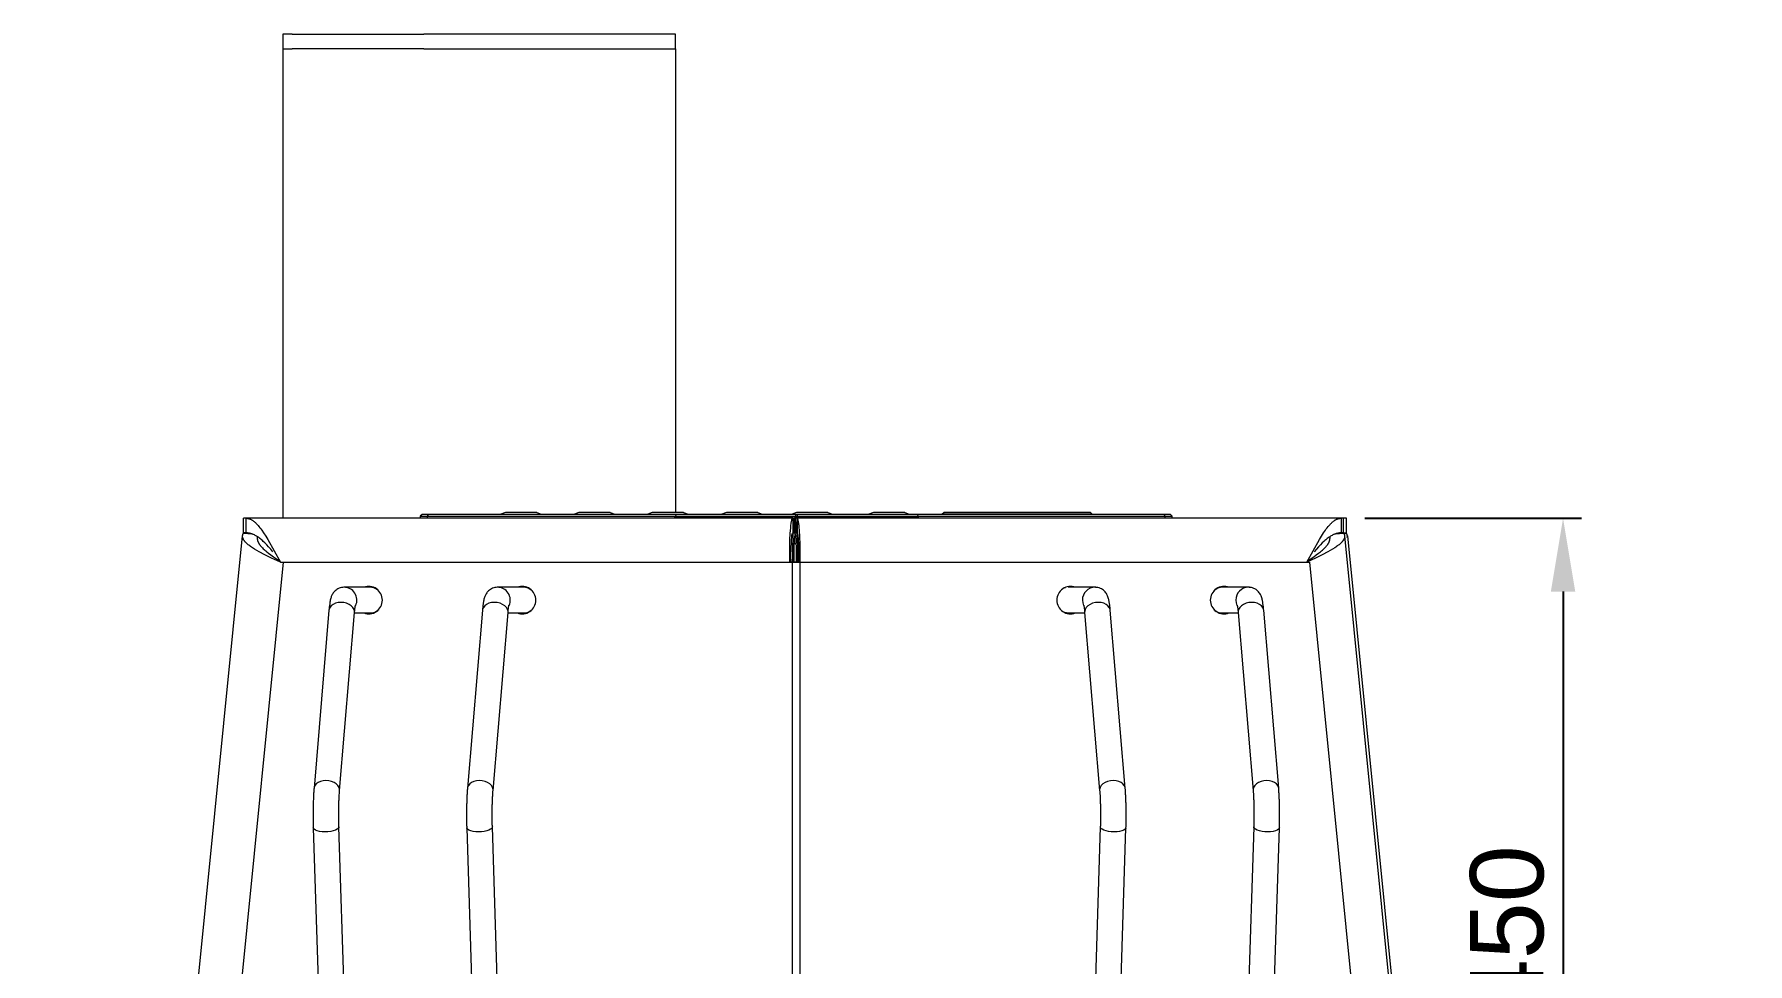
# Model space of a CAD drawing. Header units: millimetres. Extents: x -279 to 4999, y 61 to 3536.
# Drawn here: x 3759 to 4693, y 3029 to 3536 of the extents above; entities that cross this region are included whole.
import ezdxf

# ---------------------------------------------------------------- set-up
doc = ezdxf.new("R2010")
doc.units = ezdxf.units.MM
doc.layers.add('ZANO_R', color=7, linetype='Continuous', lineweight=0)
doc.layers.add('ZANO_W', color=1, linetype='Continuous', lineweight=0)
doc.styles.add('Arial', font='arial.ttf')
doc.styles.get("Standard").update_dxf_attribs({"font": 'ARIALUNI.TTF'})
doc.dimstyles.new('pl i ang', dxfattribs={"dimtxt": 50, "dimasz": 50, "dimexe": 1.25, "dimexo": 0.625, "dimgap": 10, "dimtad": 1, "dimtoh": 1, "dimtxsty": 'Standard', "dimcen": 2.5, "dimclrd": 1, "dimclre": 1, "dimclrt": 1, "dimadec": 0, "dimazin": 0, "dimtfac": 1, "dimtmove": 0, "dimatfit": 3, "dimfxl": 1, "dimarcsym": 1})

# ---------------------------------------------------------------- blocks, each defined once
blk = doc.blocks.new('*D419')
at = {"layer": 'ZANO_W', "color": 1, "lineweight": -2}
for p, q in [((4484.42, 3272.36), (4602.58, 3272.36)), ((4592.58, 3232.36), (4592.58, 2862.36)), ((4519.09, 2822.36), (4602.58, 2822.36))]:
    blk.add_line(p, q, dxfattribs=at)
at = {"layer": 'ZANO_W', "color": 1}
for points in [[(4599.24, 3232.36), (4585.91, 3232.36), (4592.58, 3272.36)], [(4585.91, 2862.36), (4599.24, 2862.36), (4592.58, 2822.36)]]:
    blk.add_solid(points, dxfattribs=at)
at = {"layer": 'ZANO_W', "color": 1, "insert": (4562.15, 3047.36), "char_height": 40, "attachment_point": 5, "rotation": 90, "style": 'Arial'}
blk.add_mtext('450', dxfattribs=at)
blk = doc.blocks.new('*D420')
at = {"layer": 'ZANO_W', "color": 1, "lineweight": -2}
blk.add_arc((3828.64, 2822.36), 150.81, 99.55169, 164.75824, dxfattribs=at)
at = {"layer": 'ZANO_W', "color": 1}
for points in [[(3803.84, 2964.42), (3803.39, 2977.74), (3843.59, 2972.43)], [(3676.53, 2862.89), (3689.74, 2861.12), (3677.83, 2822.36)]]:
    blk.add_solid(points, dxfattribs=at)
at = {"layer": 'ZANO_W', "color": 1, "insert": (3706.83, 2956.91), "char_height": 40, "attachment_point": 5, "rotation": 42.15496, "style": 'Arial'}
blk.add_mtext('96%%d', dxfattribs=at)

msp = doc.modelspace()

# ---------------------------------------------------------------- linework, layer by layer
at = {"layer": 'ZANO_R'}
for p, q in [((3899.55, 3536.36), (3894.55, 3536.36)), ((3894.55, 3536.36), (3894.55, 3528.36)), ((3899.55, 3536.36), (3971.33, 3536.36)), ((3985.3, 3536.36), (3971.33, 3536.36)), ((4108.55, 3536.36), (3985.3, 3536.36)), ((4108.55, 3528.36), (4108.55, 3536.36)), ((3894.55, 3528.36), (3899.55, 3528.36)), ((3894.55, 3528.36), (3894.55, 3272.36)), ((3971.33, 3528.36), (3899.55, 3528.36)), ((3971.33, 3528.36), (3985.3, 3528.36)), ((3985.3, 3528.36), (4108.55, 3528.36)), ((4108.55, 3528.36), (4108.55, 3275.43)), ((3874.43, 3272.36), (3873.04, 3272.36)), ((3873.04, 3264.36), (3873.04, 3272.36)), ((3874.43, 3272.36), (3874.54, 3272.36)), ((3874.43, 3264.36), (3874.43, 3272.36)), ((4172.48, 3272.36), (3874.43, 3272.36)), ((3874.54, 3272.36), (3874.65, 3272.36)), ((3874.65, 3272.36), (3874.76, 3272.35)), ((3874.76, 3272.35), (3874.87, 3272.34)), ((3874.87, 3272.34), (3874.98, 3272.33)), ((3874.98, 3272.33), (3875.09, 3272.32)), ((3875.09, 3272.32), (3875.19, 3272.31)), ((3875.19, 3272.31), (3875.3, 3272.29)), ((3875.3, 3272.29), (3875.42, 3272.27)), ((3875.42, 3272.27), (3875.54, 3272.24)), ((3875.54, 3272.24), (3875.66, 3272.22)), ((3875.66, 3272.22), (3875.77, 3272.19)), ((3875.77, 3272.19), (3875.89, 3272.16)), ((3875.89, 3272.16), (3876, 3272.12)), ((3876, 3272.12), (3876.12, 3272.09)), ((3876.12, 3272.09), (3876.23, 3272.05)), ((3876.23, 3272.05), (3876.35, 3272.01)), ((3876.35, 3272.01), (3876.46, 3271.97)), ((3876.46, 3271.97), (3876.57, 3271.92)), ((3876.57, 3271.92), (3876.68, 3271.87)), ((3876.68, 3271.87), (3876.9, 3271.78)), ((3876.9, 3271.78), (3877.11, 3271.67)), ((3877.11, 3271.67), (3877.35, 3271.54)), ((3877.35, 3271.54), (3877.59, 3271.41)), ((3877.59, 3271.41), (3877.82, 3271.26)), ((3877.82, 3271.26), (3878.05, 3271.11)), ((3878.05, 3271.11), (3878.29, 3270.94)), ((3878.29, 3270.94), (3878.53, 3270.77)), ((3878.53, 3270.77), (3878.76, 3270.59)), ((3878.76, 3270.59), (3878.99, 3270.4)), ((3878.99, 3270.4), (3879.23, 3270.19)), ((3970.42, 3274.48), (3969.42, 3273.48)), ((3969.42, 3273.48), (3973.42, 3273.48)), ((3969.42, 3273.48), (3969.42, 3272.36)), ((3973.83, 3274.48), (3970.42, 3274.48)), ((3973.42, 3273.48), (3973.83, 3274.48)), ((3973.42, 3273.48), (4108.28, 3273.48)), ((3973.42, 3272.36), (3973.42, 3273.48)), ((4375, 3274.48), (3973.83, 3274.48)), ((4015.88, 3275.43), (4013.42, 3274.6)), ((4013.42, 3274.59), (4013.42, 3274.59)), ((4013.42, 3274.59), (4013.42, 3274.48)), ((4013.42, 3274.59), (4024.42, 3274.59)), ((4024.42, 3275.43), (4015.88, 3275.43)), ((4032.96, 3275.43), (4024.42, 3275.43)), ((4024.42, 3274.59), (4035.42, 3274.59)), ((4032.96, 3275.43), (4035.42, 3274.6)), ((4035.42, 3274.59), (4035.42, 3274.48)), ((4055.88, 3275.43), (4053.42, 3274.6)), ((4053.42, 3274.59), (4053.42, 3274.59)), ((4053.42, 3274.59), (4053.42, 3274.48)), ((4053.42, 3274.59), (4064.42, 3274.59)), ((4064.42, 3275.43), (4055.88, 3275.43)), ((4072.96, 3275.43), (4064.42, 3275.43)), ((4064.42, 3274.59), (4075.42, 3274.59)), ((4072.96, 3275.43), (4075.42, 3274.6)), ((4075.42, 3274.59), (4075.42, 3274.48)), ((4095.88, 3275.43), (4093.42, 3274.6)), ((4093.42, 3274.59), (4093.42, 3274.59)), ((4093.42, 3274.59), (4093.42, 3274.48)), ((4093.42, 3274.59), (4104.42, 3274.59)), ((4104.42, 3275.43), (4095.88, 3275.43)), ((4112.96, 3275.43), (4104.42, 3275.43)), ((4104.42, 3274.59), (4115.42, 3274.59)), ((4109.16, 3274.36), (4108.16, 3273.36)), ((4108.16, 3273.36), (4112.72, 3273.36)), ((4108.16, 3272.36), (4108.16, 3273.36)), ((4109.16, 3274.36), (4112.81, 3274.36)), ((4112.72, 3273.36), (4174.16, 3273.36)), ((4112.81, 3274.36), (4174.2, 3274.36)), ((4112.96, 3275.43), (4115.42, 3274.6)), ((4115.42, 3274.59), (4115.42, 3274.48)), ((4136.31, 3275.43), (4133.85, 3274.6)), ((4133.85, 3274.59), (4133.85, 3274.59)), ((4133.85, 3274.59), (4133.85, 3274.48)), ((4133.85, 3274.59), (4144.85, 3274.59)), ((4144.85, 3275.43), (4136.31, 3275.43)), ((4153.39, 3275.43), (4144.85, 3275.43)), ((4144.85, 3274.59), (4155.85, 3274.59)), ((4153.39, 3275.43), (4155.85, 3274.6)), ((4155.85, 3274.59), (4155.85, 3274.48)), ((4171.72, 3269.99), (4171.79, 3270.44)), ((4171.79, 3270.44), (4171.86, 3270.83)), ((4171.86, 3270.83), (4171.94, 3271.22)), ((4171.94, 3271.22), (4171.98, 3271.37)), ((4171.98, 3271.37), (4172.02, 3271.52)), ((4172.02, 3271.52), (4172.06, 3271.66)), ((4172.06, 3271.66), (4172.1, 3271.8)), ((4172.1, 3271.8), (4172.14, 3271.91)), ((4172.14, 3271.91), (4172.16, 3271.96)), ((4172.16, 3271.96), (4172.18, 3272.01)), ((4172.18, 3272.01), (4172.2, 3272.06)), ((4174.64, 3275.43), (4172.19, 3274.6)), ((4172.19, 3274.59), (4172.19, 3274.59)), ((4172.19, 3274.59), (4172.19, 3274.48)), ((4172.19, 3274.59), (4183.19, 3274.59)), ((4172.2, 3272.06), (4172.22, 3272.1)), ((4172.22, 3272.1), (4172.24, 3272.14)), ((4172.24, 3272.14), (4172.25, 3272.16)), ((4172.25, 3272.16), (4172.27, 3272.18)), ((4172.27, 3272.18), (4172.48, 3272.36)), ((4172.48, 3272.36), (4172.48, 3264.36)), ((4172.48, 3272.36), (4173.48, 3272.36)), ((4173.48, 3272.36), (4173.7, 3272.18)), ((4471.54, 3272.36), (4173.48, 3272.36)), ((4173.48, 3264.36), (4173.48, 3272.36)), ((4173.7, 3272.18), (4173.71, 3272.16)), ((4173.71, 3272.16), (4173.72, 3272.14)), ((4173.72, 3272.14), (4173.74, 3272.1)), ((4173.74, 3272.1), (4173.77, 3272.06)), ((4173.77, 3272.06), (4173.78, 3272.01)), ((4173.78, 3272.01), (4173.81, 3271.96)), ((4173.81, 3271.96), (4173.83, 3271.91)), ((4173.83, 3271.91), (4173.86, 3271.8)), ((4173.86, 3271.8), (4173.91, 3271.66)), ((4173.91, 3271.66), (4173.95, 3271.52)), ((4173.95, 3271.52), (4173.99, 3271.37)), ((4173.98, 3272.36), (4173.98, 3264.36)), ((4173.99, 3271.37), (4174.02, 3271.22)), ((4174.02, 3271.22), (4174.1, 3270.83)), ((4174.1, 3270.83), (4174.17, 3270.44)), ((4174.16, 3273.36), (4174.2, 3274.36)), ((4174.16, 3273.36), (4175.16, 3273.36)), ((4174.16, 3272.36), (4174.16, 3273.36)), ((4174.17, 3270.44), (4174.25, 3269.99)), ((4174.2, 3274.36), (4175.12, 3274.36)), ((4183.19, 3275.43), (4174.64, 3275.43)), ((4174.98, 3272.36), (4174.98, 3264.36)), ((4175.12, 3274.36), (4236.51, 3274.36)), ((4175.16, 3273.36), (4175.12, 3274.36)), ((4175.16, 3273.36), (4236.59, 3273.36)), ((4175.16, 3272.36), (4175.16, 3273.36)), ((4191.73, 3275.43), (4183.19, 3275.43)), ((4183.19, 3274.59), (4194.19, 3274.59)), ((4191.73, 3275.43), (4194.18, 3274.6)), ((4194.19, 3274.59), (4194.19, 3274.48)), ((4216.48, 3275.43), (4214.03, 3274.6)), ((4214.03, 3274.59), (4214.03, 3274.59)), ((4214.03, 3274.59), (4214.03, 3274.48)), ((4214.03, 3274.59), (4225.03, 3274.59)), ((4225.03, 3275.43), (4216.48, 3275.43)), ((4233.57, 3275.43), (4225.03, 3275.43)), ((4225.03, 3274.59), (4236.03, 3274.59)), ((4233.57, 3275.43), (4236.02, 3274.6)), ((4236.03, 3274.59), (4236.03, 3274.48)), ((4236.51, 3274.36), (4240.16, 3274.36)), ((4236.59, 3273.36), (4241.16, 3273.36)), ((4240.16, 3274.36), (4241.16, 3273.36)), ((4241.04, 3273.48), (4375.42, 3273.48)), ((4241.16, 3272.36), (4241.16, 3273.36)), ((4253.87, 3274.58), (4254.87, 3275.58)), ((4264.87, 3274.58), (4253.87, 3274.58)), ((4264.87, 3275.58), (4254.87, 3275.58)), ((4324.87, 3275.58), (4264.87, 3275.58)), ((4324.87, 3274.58), (4264.87, 3274.58)), ((4334.87, 3275.58), (4324.87, 3275.58)), ((4335.87, 3274.58), (4324.87, 3274.58)), ((4335.87, 3274.58), (4334.87, 3275.58)), ((4378.42, 3274.48), (4375, 3274.48)), ((4375, 3274.48), (4375.42, 3273.48)), ((4375.42, 3273.48), (4379.42, 3273.48)), ((4375.42, 3273.48), (4375.42, 3272.36)), ((4379.42, 3273.48), (4378.42, 3274.48)), ((4379.42, 3272.36), (4379.42, 3273.48)), ((4466.73, 3270.19), (4466.98, 3270.4)), ((4466.98, 3270.4), (4467.21, 3270.59)), ((4467.21, 3270.59), (4467.44, 3270.77)), ((4467.44, 3270.77), (4467.68, 3270.94)), ((4467.68, 3270.94), (4467.92, 3271.11)), ((4467.92, 3271.11), (4468.15, 3271.26)), ((4468.15, 3271.26), (4468.38, 3271.41)), ((4468.38, 3271.41), (4468.61, 3271.54)), ((4468.61, 3271.54), (4468.85, 3271.67)), ((4468.85, 3271.67), (4469.07, 3271.78)), ((4469.07, 3271.78), (4469.29, 3271.87)), ((4469.29, 3271.87), (4469.4, 3271.92)), ((4469.4, 3271.92), (4469.51, 3271.97)), ((4469.51, 3271.97), (4469.62, 3272.01)), ((4469.62, 3272.01), (4469.73, 3272.05)), ((4469.73, 3272.05), (4469.85, 3272.09)), ((4469.85, 3272.09), (4469.96, 3272.12)), ((4469.96, 3272.12), (4470.08, 3272.16)), ((4470.08, 3272.16), (4470.19, 3272.19)), ((4470.19, 3272.19), (4470.31, 3272.22)), ((4470.31, 3272.22), (4470.43, 3272.24)), ((4470.43, 3272.24), (4470.54, 3272.27)), ((4470.54, 3272.27), (4470.66, 3272.29)), ((4470.66, 3272.29), (4470.77, 3272.31)), ((4470.77, 3272.31), (4470.88, 3272.32)), ((4470.88, 3272.32), (4470.99, 3272.33)), ((4470.99, 3272.33), (4471.1, 3272.34)), ((4471.1, 3272.34), (4471.21, 3272.35)), ((4471.21, 3272.35), (4471.32, 3272.36)), ((4471.32, 3272.36), (4471.43, 3272.36)), ((4471.43, 3272.36), (4471.54, 3272.36)), ((4471.54, 3272.36), (4471.54, 3264.36)), ((4472.92, 3272.36), (4471.54, 3272.36)), ((4472.92, 3264.36), (4472.92, 3272.36)), ((4474.42, 3272.36), (4472.92, 3272.36)), ((4474.42, 3264.36), (4474.42, 3272.36)), ((3828.7, 2823.02), (3872.52, 3262.78)), ((3872.51, 3262.6), (3872.52, 3262.71)), ((3872.51, 3262.54), (3872.52, 3262.64)), ((3872.51, 3262.5), (3872.51, 3262.6)), ((3872.52, 3262.43), (3872.51, 3262.54)), ((3872.52, 3262.4), (3872.51, 3262.5)), ((3872.52, 3262.81), (3872.54, 3262.92)), ((3872.52, 3262.75), (3872.53, 3262.86)), ((3872.52, 3262.71), (3872.52, 3262.81)), ((3872.52, 3262.64), (3872.52, 3262.75)), ((3872.52, 3262.32), (3872.52, 3262.43)), ((3872.52, 3262.29), (3872.52, 3262.4)), ((3872.53, 3262.21), (3872.52, 3262.32)), ((3872.53, 3262.19), (3872.52, 3262.29)), ((3872.53, 3262.86), (3872.54, 3262.96)), ((3872.55, 3262.11), (3872.53, 3262.21)), ((3872.55, 3262.08), (3872.53, 3262.19)), ((3872.54, 3262.96), (3872.56, 3263.07)), ((3872.54, 3262.92), (3872.55, 3263.02)), ((3872.55, 3263.02), (3872.57, 3263.12)), ((3872.56, 3262), (3872.55, 3262.11)), ((3872.56, 3261.98), (3872.55, 3262.08)), ((3872.56, 3263.07), (3872.58, 3263.18)), ((3872.58, 3261.89), (3872.56, 3262)), ((3872.58, 3261.88), (3872.56, 3261.98)), ((3872.57, 3263.12), (3872.59, 3263.22)), ((3872.58, 3263.18), (3872.6, 3263.28)), ((3872.61, 3261.79), (3872.58, 3261.89)), ((3872.61, 3261.78), (3872.58, 3261.88)), ((3872.59, 3263.22), (3872.62, 3263.33)), ((3872.6, 3263.28), (3872.63, 3263.39)), ((3872.64, 3261.68), (3872.61, 3261.78)), ((3872.62, 3263.33), (3872.64, 3263.43)), ((3872.63, 3263.39), (3872.66, 3263.49)), ((3873.01, 3260.76), (3872.64, 3261.68)), ((3872.66, 3263.49), (3872.7, 3263.59)), ((3872.7, 3263.59), (3872.73, 3263.69)), ((3872.73, 3263.69), (3872.78, 3263.79)), ((3872.78, 3263.79), (3872.82, 3263.89)), ((3872.82, 3263.89), (3872.87, 3263.98)), ((3872.87, 3263.98), (3872.92, 3264.08)), ((3872.92, 3264.08), (3872.98, 3264.17)), ((3872.98, 3264.17), (3873.03, 3264.26)), ((3876.65, 3264.08), (3873.03, 3264.26)), ((3873.03, 3264.26), (3877.57, 3263.8)), ((3874.43, 3264.36), (3873.04, 3264.36)), ((3874.63, 3264.36), (3874.43, 3264.36)), ((3874.53, 3264.26), (3874.49, 3264.19)), ((3874.53, 3264.26), (3876.23, 3264.18)), ((3874.84, 3264.35), (3874.63, 3264.36)), ((3875.04, 3264.34), (3874.84, 3264.35)), ((3875.24, 3264.32), (3875.04, 3264.34)), ((3875.45, 3264.3), (3875.24, 3264.32)), ((3875.65, 3264.28), (3875.45, 3264.3)), ((3875.85, 3264.25), (3875.65, 3264.28)), ((3876.05, 3264.21), (3875.85, 3264.25)), ((3876.26, 3264.17), (3876.05, 3264.21)), ((3876.47, 3264.12), (3876.26, 3264.17)), ((3876.67, 3264.07), (3876.47, 3264.12)), ((3876.88, 3264.02), (3876.67, 3264.07)), ((3877.08, 3263.96), (3876.88, 3264.02)), ((3877.28, 3263.9), (3877.08, 3263.96)), ((3877.49, 3263.83), (3877.28, 3263.9)), ((3877.69, 3263.76), (3877.49, 3263.83)), ((3877.9, 3263.68), (3877.69, 3263.76)), ((3878.1, 3263.6), (3877.9, 3263.68)), ((3878.31, 3263.51), (3878.1, 3263.6)), ((3878.52, 3263.42), (3878.31, 3263.51)), ((3878.92, 3263.23), (3878.52, 3263.42)), ((3879.32, 3263.02), (3878.92, 3263.23)), ((3879.23, 3270.19), (3879.47, 3269.97)), ((3879.76, 3262.78), (3879.32, 3263.02)), ((3879.47, 3269.97), (3879.7, 3269.75)), ((3879.7, 3269.75), (3879.93, 3269.53)), ((3880.19, 3262.52), (3879.76, 3262.78)), ((3879.93, 3269.53), (3880.19, 3269.26)), ((3880.19, 3269.26), (3880.45, 3269)), ((3880.61, 3262.25), (3880.19, 3262.52)), ((3880.45, 3269), (3880.94, 3268.45)), ((3880.48, 3261.92), (3880.47, 3261.84)), ((3880.47, 3261.84), (3880.47, 3261.77)), ((3880.47, 3261.77), (3880.47, 3261.69)), ((3880.47, 3261.69), (3880.47, 3261.6)), ((3880.47, 3261.6), (3880.47, 3261.51)), ((3880.47, 3261.51), (3880.47, 3261.42)), ((3880.47, 3261.42), (3880.47, 3261.34)), ((3880.47, 3261.34), (3880.48, 3261.25)), ((3880.49, 3262.08), (3880.48, 3262)), ((3880.48, 3262), (3880.48, 3261.92)), ((3880.48, 3261.25), (3880.49, 3261.16)), ((3880.5, 3262.15), (3880.49, 3262.08)), ((3880.49, 3261.16), (3880.5, 3261.08)), ((3880.51, 3262.23), (3880.5, 3262.15)), ((3880.5, 3261.08), (3880.51, 3260.99)), ((3880.52, 3262.31), (3880.51, 3262.23)), ((3880.51, 3260.99), (3880.52, 3260.9)), ((3881.03, 3261.96), (3880.61, 3262.25)), ((3880.94, 3268.45), (3881.46, 3267.84)), ((3881.49, 3261.63), (3881.03, 3261.96)), ((3881.46, 3267.84), (3881.96, 3267.21)), ((3881.94, 3261.29), (3881.49, 3261.63)), ((3882.38, 3260.94), (3881.94, 3261.29)), ((3881.96, 3267.21), (3882.49, 3266.52)), ((3882.81, 3260.58), (3882.38, 3260.94)), ((3882.49, 3266.52), (3882.99, 3265.82)), ((3882.99, 3265.82), (3883.97, 3264.39)), ((3883.97, 3264.39), (3885.11, 3262.61)), ((3885.11, 3262.61), (3886.21, 3260.8)), ((4171.01, 3260.5), (4171.17, 3264.04)), ((4171.17, 3264.04), (4171.39, 3267.06)), ((4171.39, 3267.06), (4171.52, 3268.38)), ((4171.52, 3268.38), (4171.65, 3269.53)), ((4171.65, 3269.53), (4171.72, 3269.99)), ((4171.77, 3259.43), (4172.07, 3263.11)), ((4172.08, 3263.18), (4172.07, 3263.11)), ((4172.08, 3263.18), (4172.32, 3264.17)), ((4172.48, 3264.36), (4172.32, 3264.17)), ((4172.48, 3264.36), (4173.48, 3264.36)), ((4173.65, 3264.17), (4173.48, 3264.36)), ((4173.65, 3264.17), (4173.8, 3263.44)), ((4173.8, 3263.44), (4173.93, 3262.71)), ((4173.93, 3262.71), (4174.04, 3261.97)), ((4173.98, 3264.36), (4174.98, 3264.36)), ((4174.04, 3261.97), (4174.12, 3261.23)), ((4174.12, 3261.23), (4174.18, 3260.49)), ((4174.25, 3269.99), (4174.31, 3269.53)), ((4174.31, 3269.53), (4174.45, 3268.38)), ((4174.45, 3268.38), (4174.58, 3267.06)), ((4174.58, 3267.06), (4174.79, 3264.04)), ((4174.79, 3264.04), (4174.96, 3260.5)), ((4459.76, 3260.8), (4460.85, 3262.61)), ((4460.85, 3262.61), (4461.99, 3264.39)), ((4461.99, 3264.39), (4462.97, 3265.82)), ((4462.97, 3265.82), (4463.48, 3266.52)), ((4463.59, 3260.94), (4463.15, 3260.58)), ((4463.48, 3266.52), (4464, 3267.21)), ((4464.03, 3261.29), (4463.59, 3260.94)), ((4464, 3267.21), (4464.5, 3267.84)), ((4464.48, 3261.63), (4464.03, 3261.29)), ((4464.94, 3261.96), (4464.48, 3261.63)), ((4464.5, 3267.84), (4465.02, 3268.45)), ((4465.35, 3262.25), (4464.94, 3261.96)), ((4465.02, 3268.45), (4465.52, 3269)), ((4465.77, 3262.52), (4465.35, 3262.25)), ((4465.44, 3260.9), (4465.46, 3260.99)), ((4465.46, 3262.23), (4465.45, 3262.31)), ((4465.47, 3262.15), (4465.46, 3262.23)), ((4465.46, 3260.99), (4465.47, 3261.08)), ((4465.48, 3262.08), (4465.47, 3262.15)), ((4465.47, 3261.08), (4465.48, 3261.16)), ((4465.48, 3262), (4465.48, 3262.08)), ((4465.49, 3261.92), (4465.48, 3262)), ((4465.48, 3261.25), (4465.49, 3261.34)), ((4465.48, 3261.16), (4465.48, 3261.25)), ((4465.49, 3261.84), (4465.49, 3261.92)), ((4465.5, 3261.77), (4465.49, 3261.84)), ((4465.49, 3261.34), (4465.5, 3261.42)), ((4465.5, 3261.69), (4465.5, 3261.77)), ((4465.5, 3261.6), (4465.5, 3261.69)), ((4465.5, 3261.51), (4465.5, 3261.6)), ((4465.5, 3261.42), (4465.5, 3261.51)), ((4465.52, 3269), (4465.77, 3269.26)), ((4465.77, 3269.26), (4466.03, 3269.53)), ((4466.2, 3262.78), (4465.77, 3262.52)), ((4466.03, 3269.53), (4466.26, 3269.75)), ((4466.64, 3263.02), (4466.2, 3262.78)), ((4466.26, 3269.75), (4466.5, 3269.97)), ((4466.5, 3269.97), (4466.73, 3270.19)), ((4467.04, 3263.23), (4466.64, 3263.02)), ((4467.45, 3263.42), (4467.04, 3263.23)), ((4467.65, 3263.51), (4467.45, 3263.42)), ((4467.86, 3263.6), (4467.65, 3263.51)), ((4468.07, 3263.68), (4467.86, 3263.6)), ((4468.28, 3263.76), (4468.07, 3263.68)), ((4468.48, 3263.83), (4468.28, 3263.76)), ((4468.4, 3263.8), (4472.93, 3264.26)), ((4468.68, 3263.9), (4468.48, 3263.83)), ((4468.88, 3263.96), (4468.68, 3263.9)), ((4469.09, 3264.02), (4468.88, 3263.96)), ((4469.29, 3264.07), (4469.09, 3264.02)), ((4469.5, 3264.12), (4469.29, 3264.07)), ((4472.93, 3264.26), (4469.32, 3264.08)), ((4469.7, 3264.17), (4469.5, 3264.12)), ((4469.91, 3264.21), (4469.7, 3264.17)), ((4470.11, 3264.25), (4469.91, 3264.21)), ((4470.31, 3264.28), (4470.11, 3264.25)), ((4470.52, 3264.3), (4470.31, 3264.28)), ((4470.72, 3264.32), (4470.52, 3264.3)), ((4470.92, 3264.34), (4470.72, 3264.32)), ((4471.13, 3264.35), (4470.92, 3264.34)), ((4471.33, 3264.36), (4471.13, 3264.35)), ((4471.24, 3264.18), (4471.54, 3264.23)), ((4471.54, 3264.36), (4471.33, 3264.36)), ((4472.92, 3264.36), (4471.54, 3264.36)), ((4471.54, 3264.23), (4471.83, 3264.28)), ((4471.83, 3264.28), (4472.13, 3264.32)), ((4472.13, 3264.32), (4472.43, 3264.34)), ((4472.43, 3264.34), (4472.74, 3264.36)), ((4472.74, 3264.36), (4473.04, 3264.36)), ((4472.92, 3264.36), (4474.42, 3264.36)), ((4472.93, 3264.26), (4472.99, 3264.17)), ((4473.33, 3261.68), (4472.95, 3260.76)), ((4472.98, 3264.19), (4474.43, 3264.26)), ((4472.99, 3264.17), (4473.05, 3264.08)), ((4473.05, 3264.08), (4473.1, 3263.98)), ((4473.1, 3263.98), (4473.15, 3263.89)), ((4473.15, 3263.89), (4473.19, 3263.79)), ((4473.19, 3263.79), (4473.23, 3263.69)), ((4473.23, 3263.69), (4473.27, 3263.59)), ((4473.27, 3263.59), (4473.3, 3263.49)), ((4473.3, 3263.49), (4473.33, 3263.39)), ((4473.32, 3263.43), (4473.35, 3263.33)), ((4473.33, 3263.39), (4473.36, 3263.28)), ((4473.36, 3261.78), (4473.33, 3261.68)), ((4473.35, 3263.33), (4473.38, 3263.22)), ((4473.36, 3263.28), (4473.39, 3263.18)), ((4473.38, 3261.89), (4473.36, 3261.79)), ((4473.38, 3261.88), (4473.36, 3261.78)), ((4473.38, 3263.22), (4473.4, 3263.12)), ((4473.4, 3262), (4473.38, 3261.89)), ((4473.4, 3261.98), (4473.38, 3261.88)), ((4473.39, 3263.18), (4473.41, 3263.07)), ((4473.4, 3263.12), (4473.42, 3263.02)), ((4473.42, 3262.11), (4473.4, 3262)), ((4473.42, 3262.08), (4473.4, 3261.98)), ((4473.41, 3263.07), (4473.42, 3262.96)), ((4473.42, 3263.02), (4473.43, 3262.92)), ((4473.42, 3262.96), (4473.44, 3262.86)), ((4473.43, 3262.21), (4473.42, 3262.11)), ((4473.43, 3262.19), (4473.42, 3262.08)), ((4473.43, 3262.92), (4473.44, 3262.81)), ((4473.44, 3262.32), (4473.43, 3262.21)), ((4473.44, 3262.29), (4473.43, 3262.19)), ((4473.44, 3262.86), (4473.44, 3262.75)), ((4473.44, 3262.81), (4473.45, 3262.71)), ((4473.44, 3262.75), (4473.45, 3262.64)), ((4473.45, 3262.43), (4473.44, 3262.32)), ((4473.45, 3262.4), (4473.44, 3262.29)), ((4473.45, 3262.78), (4517.26, 2823.02)), ((4473.45, 3262.71), (4473.45, 3262.6)), ((4473.45, 3262.64), (4473.45, 3262.54)), ((4473.45, 3262.6), (4473.45, 3262.5)), ((4473.45, 3262.54), (4473.45, 3262.43)), ((4473.45, 3262.5), (4473.45, 3262.4)), ((4474.49, 3264.17), (4474.43, 3264.26)), ((4474.55, 3264.08), (4474.49, 3264.17)), ((4474.6, 3263.98), (4474.55, 3264.08)), ((4474.64, 3263.88), (4474.6, 3263.98)), ((4474.69, 3263.78), (4474.64, 3263.88)), ((4474.73, 3263.68), (4474.69, 3263.78)), ((4474.77, 3263.58), (4474.73, 3263.68)), ((4474.8, 3263.48), (4474.77, 3263.58)), ((4474.84, 3263.38), (4474.8, 3263.48)), ((4474.86, 3263.27), (4474.84, 3263.38)), ((4474.89, 3263.16), (4474.86, 3263.27)), ((4474.86, 3261.79), (4474.88, 3261.89)), ((4474.88, 3261.89), (4474.9, 3261.98)), ((4474.91, 3263.06), (4474.89, 3263.16)), ((4474.9, 3261.98), (4474.92, 3262.08)), ((4474.93, 3262.95), (4474.91, 3263.06)), ((4474.92, 3262.08), (4474.93, 3262.18)), ((4474.94, 3262.84), (4474.93, 3262.95)), ((4474.93, 3262.18), (4474.94, 3262.28)), ((4474.94, 3262.84), (4518.76, 2823.01)), ((4474.95, 3262.68), (4474.94, 3262.78)), ((4474.94, 3262.28), (4474.95, 3262.38)), ((4474.95, 3262.58), (4474.95, 3262.68)), ((4474.95, 3262.48), (4474.95, 3262.58)), ((4474.95, 3262.38), (4474.95, 3262.48)), ((3873.1, 3260.61), (3873.01, 3260.76)), ((3873.19, 3260.46), (3873.1, 3260.61)), ((3873.29, 3260.31), (3873.19, 3260.46)), ((3873.39, 3260.16), (3873.29, 3260.31)), ((3873.51, 3260), (3873.39, 3260.16)), ((3873.63, 3259.84), (3873.51, 3260)), ((3873.75, 3259.69), (3873.63, 3259.84)), ((3873.88, 3259.54), (3873.75, 3259.69)), ((3874.02, 3259.38), (3873.88, 3259.54)), ((3874.16, 3259.22), (3874.02, 3259.38)), ((3874.31, 3259.07), (3874.16, 3259.22)), ((3874.46, 3258.92), (3874.31, 3259.07)), ((3874.79, 3258.59), (3874.46, 3258.92)), ((3875.14, 3258.28), (3874.79, 3258.59)), ((3875.55, 3257.93), (3875.14, 3258.28)), ((3875.98, 3257.59), (3875.55, 3257.93)), ((3876.41, 3257.26), (3875.98, 3257.59)), ((3876.85, 3256.93), (3876.41, 3257.26)), ((3877.39, 3256.56), (3876.85, 3256.93)), ((3877.92, 3256.2), (3877.39, 3256.56)), ((3879.02, 3255.5), (3877.92, 3256.2)), ((3880.32, 3254.73), (3879.02, 3255.5)), ((3881.64, 3253.98), (3880.32, 3254.73)), ((3880.52, 3260.9), (3880.54, 3260.8)), ((3880.54, 3260.8), (3880.56, 3260.71)), ((3880.56, 3260.71), (3880.58, 3260.62)), ((3880.58, 3260.62), (3880.6, 3260.53)), ((3880.6, 3260.53), (3880.62, 3260.44)), ((3880.62, 3260.44), (3880.67, 3260.26)), ((3880.67, 3260.26), (3880.72, 3260.08)), ((3880.72, 3260.08), (3880.78, 3259.91)), ((3880.78, 3259.91), (3880.85, 3259.73)), ((3880.85, 3259.73), (3880.92, 3259.56)), ((3880.92, 3259.56), (3881.01, 3259.37)), ((3881.01, 3259.37), (3881.1, 3259.18)), ((3881.1, 3259.18), (3881.2, 3258.99)), ((3881.2, 3258.99), (3881.3, 3258.8)), ((3881.3, 3258.8), (3881.41, 3258.62)), ((3881.41, 3258.62), (3881.52, 3258.44)), ((3881.52, 3258.44), (3881.63, 3258.26)), ((3881.63, 3258.26), (3881.75, 3258.09)), ((3884.67, 3252.38), (3881.64, 3253.98)), ((3881.75, 3258.09), (3881.89, 3257.89)), ((3881.89, 3257.89), (3882.03, 3257.7)), ((3882.03, 3257.7), (3882.18, 3257.5)), ((3882.18, 3257.5), (3882.33, 3257.32)), ((3882.33, 3257.32), (3882.65, 3256.94)), ((3882.65, 3256.94), (3882.97, 3256.58)), ((3883.29, 3260.17), (3882.81, 3260.58)), ((3882.97, 3256.58), (3883.38, 3256.16)), ((3883.76, 3259.74), (3883.29, 3260.17)), ((3883.38, 3256.16), (3883.79, 3255.74)), ((3884.67, 3258.87), (3883.76, 3259.74)), ((3883.79, 3255.74), (3884.22, 3255.34)), ((3884.22, 3255.34), (3884.66, 3254.95)), ((3884.66, 3254.95), (3885.15, 3254.52)), ((3885.69, 3257.84), (3884.67, 3258.87)), ((3888.31, 3250.6), (3884.67, 3252.38)), ((3885.15, 3254.52), (3885.66, 3254.09)), ((3885.66, 3254.09), (3886.69, 3253.28)), ((3886.68, 3256.79), (3885.69, 3257.84)), ((3886.21, 3260.8), (3893.11, 3248.36)), ((3887.87, 3255.46), (3886.68, 3256.79)), ((3886.69, 3253.28), (3887.97, 3252.32)), ((3889.04, 3254.11), (3887.87, 3255.46)), ((3887.97, 3252.32), (3889.28, 3251.38)), ((4170.89, 3248.36), (4170.91, 3256.67)), ((4170.91, 3256.67), (4171.01, 3260.5)), ((4171.53, 3252.05), (4171.59, 3255.74)), ((4171.59, 3248.36), (4171.53, 3252.05)), ((4171.59, 3255.74), (4171.77, 3259.43)), ((4174.29, 3258.36), (4171.68, 3258.36)), ((4174.18, 3260.49), (4174.21, 3259.74)), ((4174.22, 3259.61), (4174.21, 3259.74)), ((4174.22, 3259.61), (4174.37, 3255.86)), ((4174.37, 3255.86), (4174.42, 3252.11)), ((4174.42, 3252.11), (4174.38, 3248.36)), ((4174.96, 3260.5), (4175.06, 3256.67)), ((4175.06, 3256.67), (4175.07, 3248.36)), ((4452.85, 3248.36), (4459.76, 3260.8)), ((4456.69, 3251.38), (4458, 3252.32)), ((4458.09, 3255.46), (4456.92, 3254.11)), ((4461.29, 3252.38), (4457.65, 3250.6)), ((4458, 3252.32), (4459.28, 3253.28)), ((4459.28, 3256.79), (4458.09, 3255.46)), ((4460.28, 3257.84), (4459.28, 3256.79)), ((4459.28, 3253.28), (4460.31, 3254.09)), ((4461.29, 3258.87), (4460.28, 3257.84)), ((4460.31, 3254.09), (4460.81, 3254.52)), ((4460.81, 3254.52), (4461.31, 3254.95)), ((4462.21, 3259.74), (4461.29, 3258.87)), ((4464.33, 3253.98), (4461.29, 3252.38)), ((4461.31, 3254.95), (4461.75, 3255.34)), ((4461.75, 3255.34), (4462.17, 3255.74)), ((4462.17, 3255.74), (4462.59, 3256.16)), ((4462.68, 3260.17), (4462.21, 3259.74)), ((4462.59, 3256.16), (4462.99, 3256.58)), ((4463.15, 3260.58), (4462.68, 3260.17)), ((4462.99, 3256.58), (4463.32, 3256.94)), ((4463.32, 3256.94), (4463.63, 3257.32)), ((4463.63, 3257.32), (4463.78, 3257.5)), ((4463.78, 3257.5), (4463.93, 3257.7)), ((4463.93, 3257.7), (4464.08, 3257.89)), ((4464.08, 3257.89), (4464.22, 3258.09)), ((4464.22, 3258.09), (4464.33, 3258.26)), ((4464.33, 3258.26), (4464.45, 3258.44)), ((4465.65, 3254.73), (4464.33, 3253.98)), ((4464.45, 3258.44), (4464.56, 3258.62)), ((4464.56, 3258.62), (4464.67, 3258.8)), ((4464.67, 3258.8), (4464.77, 3258.99)), ((4464.77, 3258.99), (4464.87, 3259.18)), ((4464.87, 3259.18), (4464.96, 3259.37)), ((4464.96, 3259.37), (4465.04, 3259.56)), ((4465.04, 3259.56), (4465.12, 3259.73)), ((4465.12, 3259.73), (4465.18, 3259.91)), ((4465.18, 3259.91), (4465.24, 3260.08)), ((4465.24, 3260.08), (4465.3, 3260.26)), ((4465.3, 3260.26), (4465.35, 3260.44)), ((4465.35, 3260.44), (4465.37, 3260.53)), ((4465.37, 3260.53), (4465.39, 3260.62)), ((4465.39, 3260.62), (4465.41, 3260.71)), ((4465.41, 3260.71), (4465.43, 3260.8)), ((4465.43, 3260.8), (4465.44, 3260.9)), ((4466.94, 3255.5), (4465.65, 3254.73)), ((4468.04, 3256.2), (4466.94, 3255.5)), ((4468.58, 3256.56), (4468.04, 3256.2)), ((4469.11, 3256.93), (4468.58, 3256.56)), ((4469.55, 3257.26), (4469.11, 3256.93)), ((4469.99, 3257.59), (4469.55, 3257.26)), ((4470.41, 3257.93), (4469.99, 3257.59)), ((4470.83, 3258.28), (4470.41, 3257.93)), ((4471.17, 3258.59), (4470.83, 3258.28)), ((4471.51, 3258.92), (4471.17, 3258.59)), ((4471.66, 3259.07), (4471.51, 3258.92)), ((4471.81, 3259.22), (4471.66, 3259.07)), ((4471.95, 3259.38), (4471.81, 3259.22)), ((4472.09, 3259.54), (4471.95, 3259.38)), ((4472.22, 3259.69), (4472.09, 3259.54)), ((4472.34, 3259.84), (4472.22, 3259.69)), ((4472.46, 3260), (4472.34, 3259.84)), ((4472.57, 3260.16), (4472.46, 3260)), ((4472.67, 3260.31), (4472.57, 3260.16)), ((4472.77, 3260.46), (4472.67, 3260.31)), ((4472.86, 3260.61), (4472.77, 3260.46)), ((4472.95, 3260.76), (4472.86, 3260.61)), ((3894.61, 3248.36), (3852.17, 2822.36)), ((3893.11, 3248.36), (3888.31, 3250.6)), ((3889.28, 3251.38), (3892.72, 3249.07)), ((3893.11, 3248.36), (4452.85, 3248.36)), ((3894.61, 3248.36), (4172.39, 3248.36)), ((4175.07, 3248.36), (4170.89, 3248.36)), ((4172.39, 2822.36), (4172.39, 3248.36)), ((4172.39, 3248.36), (4176.57, 3248.36)), ((4176.57, 2822.36), (4176.57, 3248.36)), ((4176.57, 3248.36), (4454.35, 3248.36)), ((4457.65, 3250.6), (4452.85, 3248.36)), ((4453.24, 3249.07), (4456.69, 3251.38)), ((4454.35, 3248.36), (4496.8, 2822.36)), ((3941.97, 3234.69), (3927.86, 3234.69)), ((4025.65, 3234.69), (4011.54, 3234.69)), ((4028.37, 3234.36), (4027.77, 3234.36)), ((4321.2, 3234.36), (4320.59, 3234.36)), ((4323.31, 3234.69), (4322.65, 3234.66)), ((4337.43, 3234.69), (4323.31, 3234.69)), ((4337.82, 3234.68), (4337.43, 3234.69)), ((4421.11, 3234.69), (4406.99, 3234.69)), ((4421.5, 3234.68), (4421.11, 3234.69)), ((3919.63, 3222.17), (3911.46, 3125.05)), ((3925.41, 3123.88), (3933.58, 3221)), ((3933.56, 3220.69), (3941.97, 3220.69)), ((4003.31, 3222.17), (3995.14, 3125.05)), ((4009.09, 3123.88), (4017.26, 3221)), ((4017.24, 3220.69), (4025.65, 3220.69)), ((4323.31, 3220.69), (4331.73, 3220.69)), ((4331.71, 3221.59), (4331.7, 3221)), ((4331.7, 3221), (4339.88, 3123.88)), ((4353.83, 3125.05), (4345.65, 3222.17)), ((4406.99, 3220.69), (4415.41, 3220.69)), ((4415.39, 3221.59), (4415.38, 3221)), ((4415.38, 3221), (4423.56, 3123.88)), ((4437.51, 3125.05), (4429.34, 3222.17)), ((4339.88, 3124.47), (4339.88, 3123.88)), ((4423.56, 3124.47), (4423.56, 3123.88)), ((3911.05, 3103.51), (3918.61, 2865.3)), ((3932.6, 2865.74), (3925.04, 3103.95)), ((3994.73, 3103.51), (4002.29, 2865.3)), ((4016.28, 2865.74), (4008.72, 3103.95)), ((4340.24, 3103.95), (4332.68, 2865.74)), ((4340.26, 3103.73), (4340.24, 3103.95)), ((4346.68, 2865.3), (4354.23, 3103.51)), ((4423.92, 3103.95), (4416.37, 2865.74)), ((4423.94, 3103.73), (4423.92, 3103.95)), ((4430.36, 2865.3), (4437.91, 3103.51))]:
    msp.add_line(p, q, dxfattribs=at)
at = {"layer": 'ZANO_R', "flags": 128}
for points in [[(3941.28, 3235.16), (3940.76, 3235.09), (3939.29, 3234.69)], [(4025.3, 3235.18), (4024.44, 3235.09), (4022.97, 3234.69)], [(3933.58, 3221), (3933.58, 3221.59), (3933.31, 3222.67), (3932.7, 3223.7), (3931.78, 3224.62), (3930.61, 3225.39), (3929.24, 3225.97), (3927.73, 3226.33), (3926.17, 3226.45), (3924.63, 3226.33), (3923.19, 3225.97), (3921.92, 3225.39), (3920.88, 3224.62), (3920.13, 3223.7), (3919.71, 3222.67), (3919.63, 3222.17)], [(4017.26, 3221), (4017.26, 3221.59), (4016.99, 3222.67), (4016.38, 3223.7), (4015.46, 3224.62), (4014.29, 3225.39), (4012.92, 3225.97), (4011.41, 3226.33), (4009.85, 3226.45), (4008.31, 3226.33), (4006.87, 3225.97), (4005.6, 3225.39), (4004.56, 3224.62), (4003.81, 3223.7), (4003.39, 3222.67), (4003.31, 3222.17)], [(4330.45, 3227.69), (4330.63, 3226.14), (4331.07, 3224.81)], [(4345.65, 3222.17), (4345.58, 3222.67), (4345.15, 3223.7), (4344.41, 3224.62), (4343.37, 3225.39), (4342.1, 3225.97), (4340.66, 3226.33), (4339.12, 3226.45), (4337.56, 3226.33), (4336.05, 3225.97), (4334.67, 3225.39), (4333.5, 3224.62), (4332.59, 3223.7), (4331.98, 3222.67), (4331.71, 3221.59)], [(4414.13, 3227.69), (4414.31, 3226.14), (4414.75, 3224.81)], [(4429.34, 3222.17), (4429.26, 3222.67), (4428.83, 3223.7), (4428.09, 3224.62), (4427.05, 3225.39), (4425.78, 3225.97), (4424.34, 3226.33), (4422.8, 3226.45), (4421.24, 3226.33), (4419.73, 3225.97), (4418.36, 3225.39), (4417.18, 3224.62), (4416.27, 3223.7), (4415.66, 3222.67), (4415.39, 3221.59)], [(3939.29, 3220.69), (3940.76, 3220.29), (3941.97, 3220.19)], [(4022.97, 3220.69), (4024.44, 3220.29), (4025.3, 3220.2)], [(4320.8, 3221.16), (4321.76, 3220.87), (4323.31, 3220.69)], [(3925.41, 3123.88), (3925.41, 3124.47), (3925.13, 3125.55), (3924.52, 3126.58), (3923.61, 3127.5), (3922.44, 3128.27), (3921.06, 3128.85), (3919.56, 3129.21), (3917.99, 3129.33), (3916.45, 3129.21), (3915.01, 3128.85), (3913.74, 3128.27), (3912.71, 3127.5), (3911.96, 3126.58), (3911.54, 3125.55), (3911.46, 3125.05)], [(4009.09, 3123.88), (4009.09, 3124.47), (4008.81, 3125.55), (4008.2, 3126.58), (4007.29, 3127.5), (4006.12, 3128.27), (4004.74, 3128.85), (4003.24, 3129.21), (4001.67, 3129.33), (4000.13, 3129.21), (3998.69, 3128.85), (3997.42, 3128.27), (3996.39, 3127.5), (3995.64, 3126.58), (3995.22, 3125.55), (3995.14, 3125.05)], [(4353.83, 3125.05), (4353.75, 3125.55), (4353.33, 3126.58), (4352.58, 3127.5), (4351.54, 3128.27), (4350.27, 3128.85), (4348.83, 3129.21), (4347.29, 3129.33), (4345.73, 3129.21), (4344.22, 3128.85), (4342.85, 3128.27), (4341.68, 3127.5), (4340.76, 3126.58), (4340.15, 3125.55), (4339.88, 3124.47)], [(4437.51, 3125.05), (4437.43, 3125.55), (4437.01, 3126.58), (4436.26, 3127.5), (4435.23, 3128.27), (4433.96, 3128.85), (4432.51, 3129.21), (4430.97, 3129.33), (4429.41, 3129.21), (4427.9, 3128.85), (4426.53, 3128.27), (4425.36, 3127.5), (4424.44, 3126.58), (4423.83, 3125.55), (4423.56, 3124.47)], [(3925.04, 3103.95), (3925.02, 3103.73), (3924.72, 3103.2), (3924.08, 3102.69), (3923.14, 3102.24), (3921.95, 3101.86), (3920.56, 3101.58), (3919.04, 3101.4), (3917.47, 3101.34), (3915.94, 3101.4), (3914.51, 3101.58), (3913.25, 3101.86), (3912.24, 3102.24), (3911.52, 3102.69), (3911.12, 3103.2), (3911.05, 3103.51)], [(4008.72, 3103.95), (4008.7, 3103.73), (4008.4, 3103.2), (4007.76, 3102.69), (4006.82, 3102.24), (4005.63, 3101.86), (4004.24, 3101.58), (4002.72, 3101.4), (4001.15, 3101.34), (3999.62, 3101.4), (3998.19, 3101.58), (3996.93, 3101.86), (3995.92, 3102.24), (3995.2, 3102.69), (3994.8, 3103.2), (3994.73, 3103.51)], [(4354.23, 3103.51), (4354.16, 3103.2), (4353.77, 3102.69), (4353.05, 3102.24), (4352.03, 3101.86), (4350.78, 3101.58), (4349.35, 3101.4), (4347.81, 3101.34), (4346.24, 3101.4), (4344.73, 3101.58), (4343.34, 3101.86), (4342.14, 3102.24), (4341.2, 3102.69), (4340.57, 3103.2), (4340.26, 3103.73)], [(4437.91, 3103.51), (4437.84, 3103.2), (4437.45, 3102.69), (4436.73, 3102.24), (4435.71, 3101.86), (4434.46, 3101.58), (4433.03, 3101.4), (4431.49, 3101.34), (4429.93, 3101.4), (4428.41, 3101.58), (4427.02, 3101.86), (4425.82, 3102.24), (4424.88, 3102.69), (4424.25, 3103.2), (4423.94, 3103.73)]]:
    msp.add_lwpolyline(points, dxfattribs=at)
at = {"layer": 'ZANO_R'}
for centre, radius, start, end in [((3927.84, 3227.7), 7, 335.52804, 90.94524), ((3941.27, 3227.71), 7.48, 359.84441, 110.99113), ((3941.97, 3227.74), 6.96, 53.73223, 89.98964), ((4011.52, 3227.7), 7, 335.52631, 90.94601), ((4024.95, 3227.71), 7.48, 359.84519, 110.99036), ((4025.65, 3227.73), 6.96, 46.25214, 89.97721), ((4324.02, 3227.71), 7.48, 69.00882, 180.15563), ((4323.31, 3227.73), 7.46, 68.89993, 87.29738), ((4337.44, 3227.7), 6.99, 90.12658, 180.09142), ((4407.7, 3227.71), 7.48, 69.00964, 180.15481), ((4407, 3227.73), 6.96, 90.02413, 133.74505), ((4406.99, 3227.74), 7.46, 68.89754, 87.29859), ((4421.12, 3227.7), 6.99, 90.12595, 180.09205), ((3941.27, 3227.67), 7.47, 248.99647, 0.16799), ((4024.95, 3227.67), 7.47, 248.99752, 0.16694), ((4324.01, 3227.67), 7.47, 179.83197, 291.00358), ((4407.7, 3227.67), 7.47, 179.83306, 291.00248), ((3941.97, 3227.65), 6.96, 270.02153, 313.82893), ((4025.65, 3227.65), 6.96, 270.02279, 313.74786), ((4323.31, 3227.65), 7.46, 272.70262, 291.10007), ((4407, 3227.65), 6.96, 226.25495, 269.97587), ((4406.99, 3227.65), 7.46, 272.70141, 291.10246)]:
    msp.add_arc(centre, radius, start, end, dxfattribs=at)
for points, knots in [([(4173.98, 3272.36), (4173.87, 3272.27), (4173.63, 3272.09), (4173.3, 3270.67), (4173, 3268.45), (4172.74, 3265.44), (4172.54, 3261.78), (4172.41, 3257.61), (4172.35, 3253.07), (4172.38, 3249.93), (4172.39, 3248.36)], [0, 0, 0, 0, 0.125, 0.25, 0.375, 0.499999, 0.624998, 0.749998, 0.875, 1, 1, 1, 1]), ([(4176.57, 3248.36), (4176.59, 3249.93), (4176.61, 3253.07), (4176.55, 3257.61), (4176.42, 3261.78), (4176.22, 3265.44), (4175.97, 3268.45), (4175.66, 3270.67), (4175.33, 3272.09), (4175.1, 3272.27), (4174.98, 3272.36)], [0, 0, 0, 0, 0.125, 0.250001, 0.375002, 0.500001, 0.625, 0.75, 0.875, 1, 1, 1, 1]), ([(4173.98, 3264.36), (4173.91, 3264.3), (4173.77, 3264.18), (4173.57, 3263.23), (4173.39, 3261.75), (4173.24, 3259.75), (4173.13, 3257.31), (4173.06, 3254.52), (4173.04, 3251.5), (4173.07, 3249.41), (4173.09, 3248.36)], [0, 0, 0, 0, 0.1250002, 0.2500003, 0.3749997, 0.4999976, 0.624998, 0.7499998, 0.8749982, 1, 1, 1, 1]), ([(4175.88, 3248.36), (4175.89, 3249.41), (4175.92, 3251.5), (4175.9, 3254.52), (4175.84, 3257.31), (4175.73, 3259.75), (4175.58, 3261.75), (4175.4, 3263.23), (4175.19, 3264.18), (4175.05, 3264.3), (4174.98, 3264.36)], [0, 0, 0, 0, 0.125002, 0.25, 0.375002, 0.500003, 0.625, 0.75, 0.875, 1, 1, 1, 1]), ([(3927.86, 3234.69), (3927.38, 3234.67), (3926.44, 3234.61), (3925.11, 3234.19), (3923.96, 3233.58), (3923, 3232.84), (3922.23, 3232.02), (3921.64, 3231.18), (3921.2, 3230.35), (3920.86, 3229.53), (3920.57, 3228.63), (3920.28, 3227.39), (3920.02, 3225.86), (3919.8, 3224.03), (3919.68, 3222.77), (3919.63, 3222.17)], [0, 0, 0, 0, 0.064335, 0.127238, 0.186295, 0.242413, 0.296195, 0.34856, 0.401767, 0.459077, 0.527193, 0.619308, 0.772966, 0.891874, 1, 1, 1, 1]), ([(4011.54, 3234.69), (4011.06, 3234.67), (4010.12, 3234.61), (4008.8, 3234.19), (4007.64, 3233.58), (4006.68, 3232.84), (4005.91, 3232.02), (4005.32, 3231.18), (4004.88, 3230.35), (4004.54, 3229.53), (4004.25, 3228.63), (4003.96, 3227.39), (4003.7, 3225.86), (4003.48, 3224.03), (4003.36, 3222.77), (4003.31, 3222.17)], [0, 0, 0, 0, 0.064335, 0.127233, 0.186291, 0.242409, 0.296194, 0.348557, 0.401766, 0.459075, 0.527191, 0.619306, 0.772965, 0.891873, 1, 1, 1, 1]), ([(4345.65, 3222.17), (4345.63, 3222.51), (4345.54, 3223.52), (4345.37, 3225.07), (4345.12, 3226.79), (4344.83, 3228.21), (4344.48, 3229.4), (4344.08, 3230.38), (4343.59, 3231.28), (4342.91, 3232.2), (4342.01, 3233.09), (4340.9, 3233.84), (4339.63, 3234.39), (4338.44, 3234.66), (4337.7, 3234.68), (4337.43, 3234.69)], [0, 0, 0, 0, 0.060235, 0.180508, 0.305359, 0.444325, 0.539627, 0.599161, 0.65739, 0.715475, 0.775165, 0.836854, 0.899872, 0.963616, 1, 1, 1, 1]), ([(4429.34, 3222.17), (4429.31, 3222.51), (4429.22, 3223.52), (4429.05, 3225.07), (4428.8, 3226.79), (4428.51, 3228.21), (4428.16, 3229.4), (4427.76, 3230.38), (4427.27, 3231.28), (4426.59, 3232.2), (4425.69, 3233.09), (4424.58, 3233.84), (4423.31, 3234.39), (4422.12, 3234.66), (4421.38, 3234.68), (4421.11, 3234.69)], [0, 0, 0, 0, 0.060235, 0.180508, 0.30536, 0.444326, 0.539629, 0.599163, 0.65739, 0.715475, 0.775169, 0.836854, 0.899872, 0.963616, 1, 1, 1, 1]), ([(3933.58, 3221), (3933.61, 3221.28), (3933.68, 3222.08), (3933.79, 3223.14), (3933.92, 3224.06), (3934.02, 3224.62), (3934.08, 3224.9), (3934.08, 3224.88), (3934.07, 3224.87)], [0, 0, 0, 0, 0.1341593, 0.3768098, 0.5848192, 0.7720747, 0.9330677, 1, 1, 1, 1]), ([(4017.26, 3221), (4017.29, 3221.28), (4017.36, 3222.08), (4017.47, 3223.14), (4017.6, 3224.06), (4017.7, 3224.62), (4017.76, 3224.9), (4017.76, 3224.88), (4017.75, 3224.87)], [0, 0, 0, 0, 0.13416, 0.37681, 0.58482, 0.772074, 0.933068, 1, 1, 1, 1]), ([(4331.21, 3224.88), (4331.21, 3224.88), (4331.21, 3224.89), (4331.26, 3224.64), (4331.35, 3224.14), (4331.47, 3223.3), (4331.59, 3222.25), (4331.67, 3221.39), (4331.7, 3221)], [0, 0, 0, 0, 0.069363, 0.218136, 0.393005, 0.592849, 0.813005, 1, 1, 1, 1]), ([(4414.89, 3224.88), (4414.89, 3224.88), (4414.89, 3224.89), (4414.94, 3224.64), (4415.03, 3224.14), (4415.15, 3223.3), (4415.27, 3222.25), (4415.35, 3221.39), (4415.38, 3221)], [0, 0, 0, 0, 0.069363, 0.218137, 0.393005, 0.592849, 0.813005, 1, 1, 1, 1]), ([(3911.46, 3125.05), (3911.43, 3124.71), (3911.35, 3123.68), (3911.23, 3121.84), (3911.11, 3119.49), (3911.03, 3117.04), (3910.97, 3114.51), (3910.94, 3111.93), (3910.94, 3109.33), (3910.97, 3106.75), (3911.01, 3104.81), (3911.04, 3103.75), (3911.05, 3103.51)], [0, 0, 0, 0, 0.059593, 0.176106, 0.290847, 0.404385, 0.517229, 0.629695, 0.741993, 0.854286, 0.966687, 1, 1, 1, 1]), ([(3925.04, 3103.95), (3925.03, 3104.36), (3925, 3105.52), (3924.96, 3107.52), (3924.94, 3109.95), (3924.95, 3112.39), (3924.98, 3114.8), (3925.04, 3117.13), (3925.12, 3119.34), (3925.23, 3121.39), (3925.33, 3122.88), (3925.39, 3123.66), (3925.41, 3123.88)], [0, 0, 0, 0, 0.059171, 0.17148, 0.284112, 0.396931, 0.509756, 0.622369, 0.734571, 0.846094, 0.956541, 1, 1, 1, 1]), ([(3995.14, 3125.05), (3995.11, 3124.71), (3995.03, 3123.68), (3994.91, 3121.84), (3994.79, 3119.49), (3994.71, 3117.04), (3994.65, 3114.51), (3994.62, 3111.93), (3994.62, 3109.33), (3994.65, 3106.75), (3994.69, 3104.81), (3994.72, 3103.75), (3994.73, 3103.51)], [0, 0, 0, 0, 0.059593, 0.176106, 0.290847, 0.404385, 0.517229, 0.629695, 0.741993, 0.854286, 0.966687, 1, 1, 1, 1]), ([(4008.72, 3103.95), (4008.71, 3104.36), (4008.68, 3105.52), (4008.64, 3107.52), (4008.62, 3109.95), (4008.63, 3112.39), (4008.66, 3114.8), (4008.72, 3117.13), (4008.8, 3119.34), (4008.91, 3121.39), (4009.01, 3122.88), (4009.07, 3123.66), (4009.09, 3123.88)], [0, 0, 0, 0, 0.059171, 0.171481, 0.284112, 0.396931, 0.509756, 0.622369, 0.734571, 0.846094, 0.956541, 1, 1, 1, 1]), ([(4339.88, 3123.88), (4339.9, 3123.58), (4339.97, 3122.73), (4340.07, 3121.16), (4340.17, 3119.12), (4340.25, 3116.92), (4340.31, 3114.59), (4340.34, 3112.19), (4340.35, 3109.75), (4340.32, 3107.32), (4340.28, 3105.39), (4340.25, 3104.29), (4340.24, 3103.95)], [0, 0, 0, 0, 0.058662, 0.166875, 0.27664, 0.387774, 0.499763, 0.612257, 0.725022, 0.83787, 0.950592, 1, 1, 1, 1]), ([(4354.23, 3103.51), (4354.25, 3103.94), (4354.28, 3105.2), (4354.33, 3107.34), (4354.35, 3109.93), (4354.34, 3112.53), (4354.3, 3115.09), (4354.24, 3117.6), (4354.15, 3120.01), (4354.03, 3122.29), (4353.92, 3123.95), (4353.85, 3124.83), (4353.83, 3125.05)], [0, 0, 0, 0, 0.059046, 0.171673, 0.284071, 0.396354, 0.508661, 0.621117, 0.733917, 0.84731, 0.96168, 1, 1, 1, 1]), ([(4423.56, 3123.88), (4423.58, 3123.58), (4423.65, 3122.73), (4423.75, 3121.16), (4423.85, 3119.12), (4423.93, 3116.92), (4423.99, 3114.59), (4424.02, 3112.19), (4424.03, 3109.75), (4424, 3107.32), (4423.96, 3105.39), (4423.93, 3104.29), (4423.92, 3103.95)], [0, 0, 0, 0, 0.058662, 0.166875, 0.27664, 0.387774, 0.499763, 0.612257, 0.725022, 0.83787, 0.950592, 1, 1, 1, 1]), ([(4437.91, 3103.51), (4437.93, 3103.94), (4437.96, 3105.2), (4438.01, 3107.34), (4438.03, 3109.93), (4438.02, 3112.53), (4437.98, 3115.09), (4437.92, 3117.6), (4437.83, 3120.01), (4437.71, 3122.29), (4437.6, 3123.95), (4437.53, 3124.83), (4437.51, 3125.05)], [0, 0, 0, 0, 0.059046, 0.171673, 0.284071, 0.396354, 0.508661, 0.621117, 0.733917, 0.84731, 0.96168, 1, 1, 1, 1])]:
    msp.add_open_spline(points, degree=3, knots=knots, dxfattribs=at)

# ---------------------------------------------------------------- dimensions: what is measured, and where the dimension line sits
at = {"layer": 'ZANO_W'}
dim = msp.add_linear_dim(base=(4592.58, 2822.36), p1=(4474.42, 3272.36), p2=(4509.09, 2822.36), angle=90, dimstyle='pl i ang', override={"dimtxt": 40, "dimasz": 40, "dimexe": 10, "dimexo": 10, "dimtoh": 0, "dimdec": 0, "dimtxsty": 'Arial', "dimtdec": 0, "dimtmove": 1}, dxfattribs=at)
dim.commit()
dim.dimension.update_dxf_attribs({"geometry": '*D419', "text_midpoint": (4562.15, 3047.36)})
dim = msp.add_angular_dim_2l(base=(3762.04, 2957.67), line1=((-183.02, 2822.36), (4693.28, 2822.36)), line2=((3828.7, 2823.02), (3872.52, 3262.78)), dimstyle='pl i ang', override={"dimtxt": 40, "dimasz": 40, "dimexe": 10, "dimexo": 10, "dimtoh": 0, "dimdec": 0, "dimtxsty": 'Arial', "dimtdec": 0, "dimtmove": 1}, dxfattribs=at)
dim.commit()
dim.dimension.update_dxf_attribs({"geometry": '*D420', "text_midpoint": (3706.83, 2956.91)})

doc.saveas('drawing.dxf')
